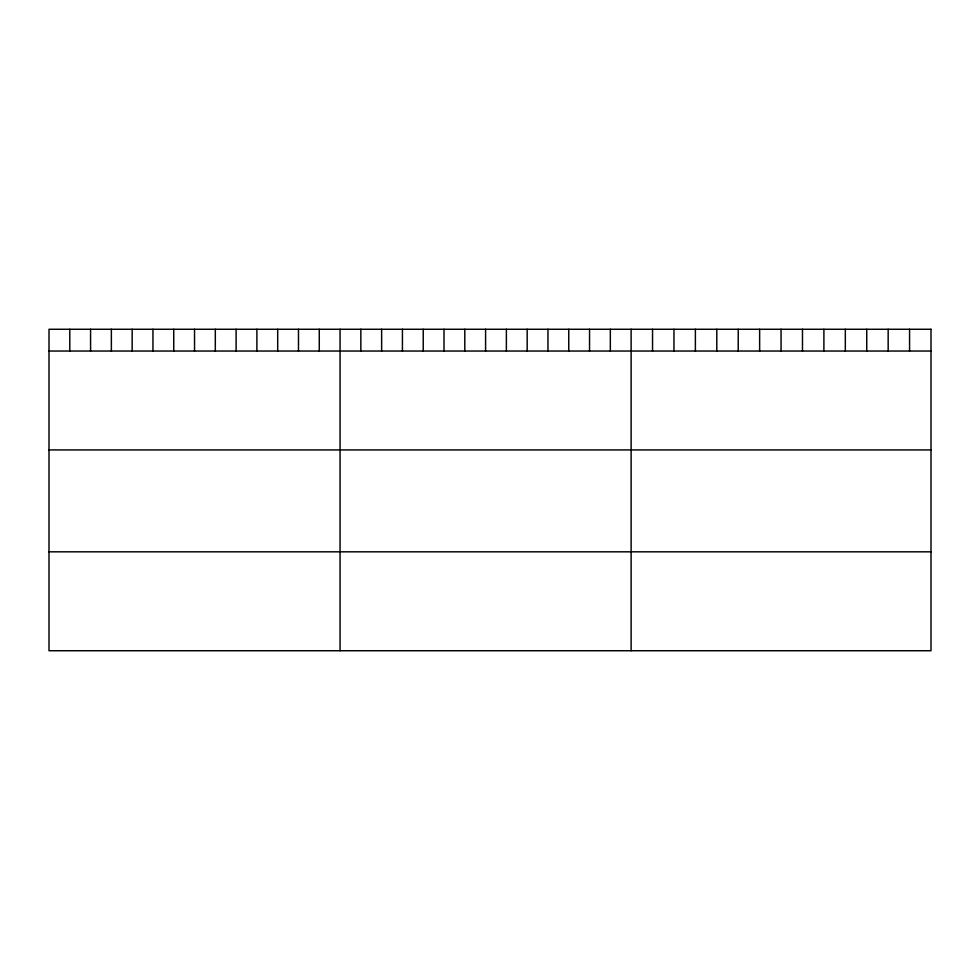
<?xml version="1.0" encoding="UTF-8"?>
<svg xmlns="http://www.w3.org/2000/svg" width="980" height="980" viewBox="0 0 980 980"><rect width="100%" height="100%" fill="white"/><g stroke="black" fill="none" stroke-linecap="round" stroke-linejoin="round"><path stroke-width="1.47" d="M49 351.036L931 351.036M49 449.93L931 449.93M49 551.826L931 551.826M909.575 329.268L909.575 351.036M888.162 329.268L888.162 351.036M866.736 329.268L866.736 351.036M845.323 329.268L845.323 351.036M823.898 329.268L823.898 351.036M802.485 329.268L802.485 351.036M781.06 329.268L781.06 351.036M759.635 329.268L759.635 351.036M738.222 329.268L738.222 351.036M716.797 329.268L716.797 351.036M695.384 329.268L695.384 351.036M673.958 329.268L673.958 351.036M652.545 329.268L652.545 351.036M631.12 329.268L631.12 650.732M610.332 329.268L610.332 351.036M589.543 329.268L589.543 351.036M568.755 329.268L568.755 351.036M547.955 329.268L547.955 351.036M527.167 329.268L527.167 351.036M506.378 329.268L506.378 351.036M485.59 329.268L485.59 351.036M464.802 329.268L464.802 351.036M444.014 329.268L444.014 351.036M423.225 329.268L423.225 351.036M402.425 329.268L402.425 351.036M381.637 329.268L381.637 351.036M360.848 329.268L360.848 351.036M340.06 329.268L340.06 650.732M319.272 329.268L319.272 351.036M298.483 329.268L298.483 351.036M277.695 329.268L277.695 351.036M256.895 329.268L256.895 351.036M236.107 329.268L236.107 351.036M215.318 329.268L215.318 351.036M194.53 329.268L194.53 351.036M173.742 329.268L173.742 351.036M152.954 329.268L152.954 351.036M132.165 329.268L132.165 351.036M111.365 329.268L111.365 351.036M90.577 329.268L90.577 351.036M69.788 329.268L69.788 351.036M931 329.268L49 329.268L49 650.732L931 650.732L931 329.268"/></g></svg>
